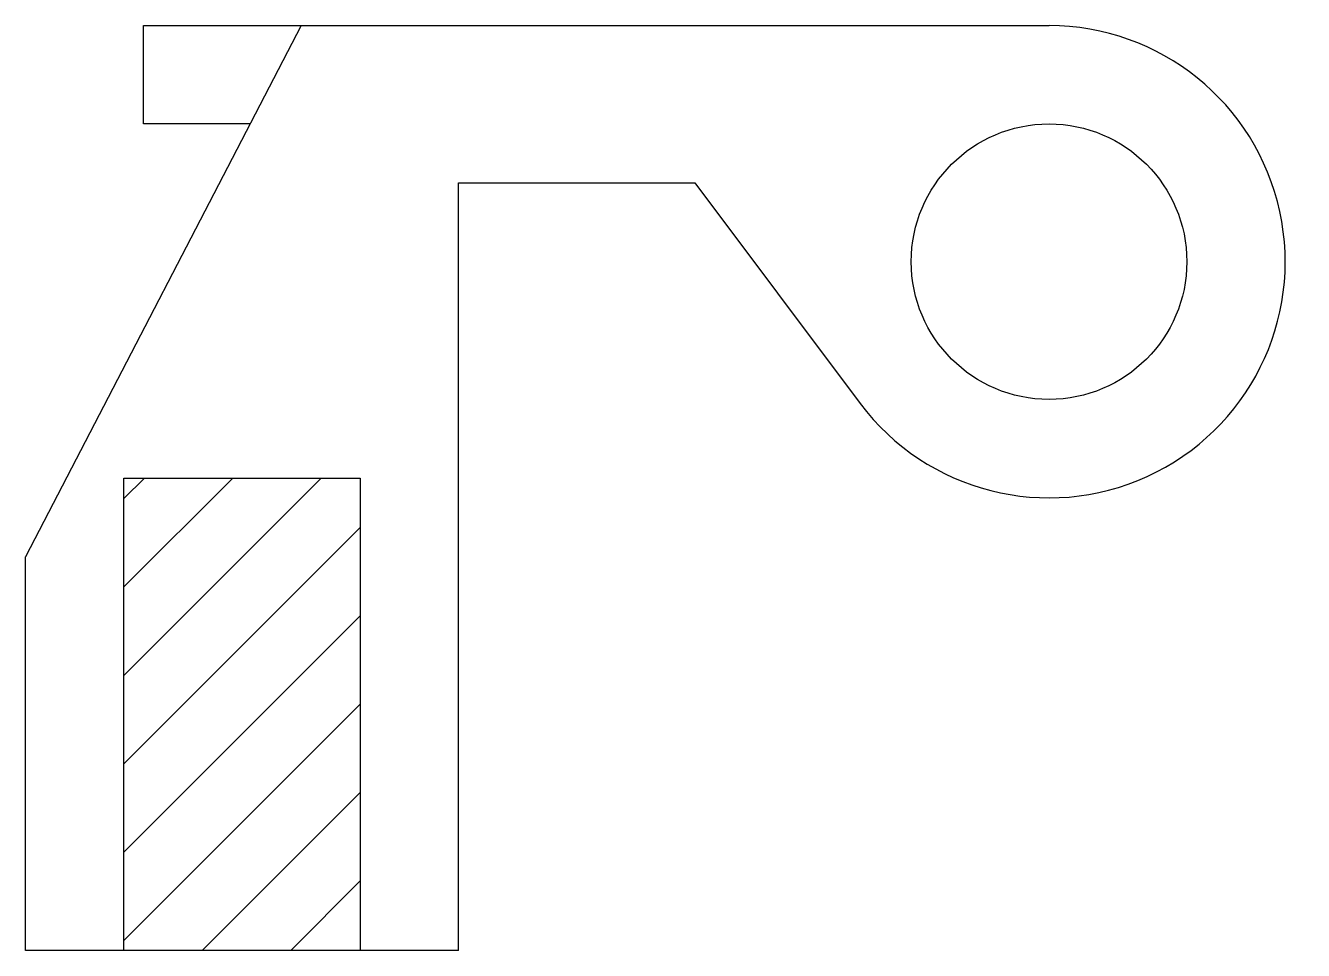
# Model space of a CAD drawing. Header units: millimetres. Extents: x 0 to 32.5, y 0 to 23.5.
import ezdxf

# ---------------------------------------------------------------- set-up
doc = ezdxf.new("R2010")
doc.units = ezdxf.units.MM

# ---------------------------------------------------------------- blocks, each defined once
blk = doc.blocks.new('HL011-1-4')
h = blk.add_hatch()
h.set_pattern_fill('ANSI31', color=2, scale=0.5, style=0)
h.paths.add_polyline_path([(2.5, 0), (8.5, 0), (8.5, 12), (2.5, 12)])
at = {"color": 1}
for p, q in [((7, 23.5), (0, 10)), ((7, 23.5), (26, 23.5)), ((11, 0), (11, 19.5)), ((11, 19.5), (17, 19.5)), ((17, 19.5), (21.2, 13.9)), ((0, 0), (0, 10)), ((11, 0), (0, 0))]:
    blk.add_line(p, q, dxfattribs=at)
blk.add_lwpolyline([(5.704, 21), (3, 21), (3, 23.5), (7, 23.5)], dxfattribs=at)
at = {"color": 2}
blk.add_lwpolyline([(2.5, 0), (2.5, 12), (8.5, 12), (8.5, 0)], dxfattribs=at)
at = {"color": 1}
blk.add_circle((26, 17.5), 3.5, dxfattribs=at)
blk.add_arc((26, 17.5), 6, 216.8699, 90, dxfattribs=at)

msp = doc.modelspace()

# ---------------------------------------------------------------- block references
msp.add_blockref('HL011-1-4', (0, 0))

doc.saveas('drawing.dxf')
